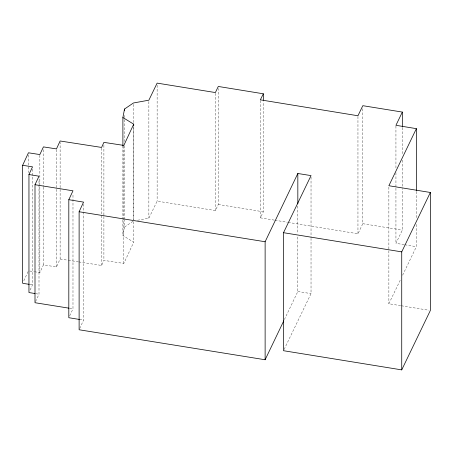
<?xml version="1.0" encoding="UTF-8"?>
<svg xmlns="http://www.w3.org/2000/svg" width="453" height="453" viewBox="0 0 453 453"><rect width="100%" height="100%" fill="white"/><g stroke="black" fill="none" stroke-linecap="round" stroke-linejoin="round"><path stroke-width="0.34" stroke-dasharray="2.27 1.7" d="M78.788 261.902L101.602 265.447L103.901 260.379L123.828 263.431L133.714 242.185L122.893 235.549L124.513 227.044L124.513 219.977M79.705 328.476L83.55 320.124L83.55 204.229M34.485 271.743L39.853 272.576L43.431 264.903L56.466 266.919L60.124 259.003L60.124 142.406M23.811 280.798L28.443 270.803M30.147 289.982L32.531 284.869L32.531 168.975M69.705 315.809L72.984 308.816L72.984 193.629M35.572 301.5L39.003 294.212L39.003 179.026M137.474 220.26L148.867 218.193L157.129 201.126L215.385 210.571L218.284 204.473L218.284 88.578M284.382 319.569L297.831 291.505L297.831 236.387M284.127 349.439L311.03 293.618L311.03 238.499M288.238 222.4L357.955 233.776L362.813 223.697L362.813 107.808M400.622 305.656L388.872 303.748L400.792 279.008M402.626 275.203L416.381 246.664L416.381 223.34M404.116 244.654L395.939 243.318L402.332 230.09L402.332 189.105M274.297 220.124L260.356 217.848L263.335 211.8L263.335 101.563M124.513 227.044L133.454 220.996M29.785 271.013L33.811 271.636M60.124 259.003L67.729 260.186M68.42 260.294L78.097 261.794M297.831 291.505L311.03 293.618M29.898 284.45L32.531 284.869M362.813 223.697L402.332 230.09M69.535 308.261L72.984 308.816M218.284 204.473L263.335 211.8M274.994 220.237L287.542 222.287M404.801 244.767L416.381 246.664M401.318 305.769L428.968 310.26M79.53 319.467L83.55 320.124M35.657 293.652L39.003 294.212M416.381 191.54L416.381 219.105M402.332 127.627L402.332 155.186M402.332 160.13L402.332 188.397M395.939 126.013L395.939 168.414M395.939 172.65L395.939 187.491M395.939 188.199L395.939 243.318M388.872 187.151L388.872 250.045M388.872 250.747L388.872 303.748M357.955 116.472L357.955 233.776M311.03 177.021L311.03 237.791M297.831 206.002L297.831 233.561M260.356 100.543L260.356 217.848M215.385 93.261L215.385 210.571M157.129 85.238L157.129 201.126M148.867 101.591L148.867 218.193M133.714 126.296L133.714 220.99M133.714 221.693L133.714 242.185M133.454 104.394L133.454 122.769M133.454 127.712L133.454 219.58M124.513 115.39L124.513 118.924M124.513 119.632L124.513 141.534M124.513 145.775L124.513 219.269M123.828 146.121L123.828 263.431M122.893 145.804L122.893 219.297M122.893 220.005L122.893 235.549M103.901 145.192L103.901 215.86M103.901 216.568L103.901 260.379M101.602 148.142L101.602 265.447M56.466 149.615L56.466 266.919M43.431 149.716L43.431 186.466M43.431 187.174L43.431 264.903M39.853 155.266L39.853 272.576M28.443 154.915L28.443 172.582"/><path stroke-width="0.68" d="M122.893 145.804L122.893 117.537L124.513 109.031L133.454 102.978L148.867 100.181L157.129 83.114L215.385 92.559L218.284 86.461L263.335 93.788L263.335 100.147M283.771 320.849L265.124 359.756L79.116 329.761L79.116 211.749L83.55 202.112L68.811 199.699L68.811 317.712L79.53 319.467M29.235 284.342L22.65 283.295L22.65 165.283L28.443 152.791L39.853 154.564L43.431 146.891L56.466 148.907L60.124 140.991L101.602 147.435L103.901 142.367L123.828 145.413L133.714 124.173L122.893 117.537M34.983 293.544L28.952 292.536L28.952 174.524L32.531 166.857L22.65 165.283M68.811 199.699L72.984 190.804L35 184.705L35 302.717L68.845 308.148M35 184.705L39.003 176.2L28.952 174.524M265.124 359.756L265.124 241.743L297.831 173.493L311.03 175.605L283.516 232.695L283.516 350.707L401.732 369.886L430.35 310.486L430.35 192.474L388.872 185.736L416.381 128.652L395.939 125.305L402.332 112.078L362.813 105.685L357.955 115.764L260.356 99.836L263.335 93.788M401.732 369.886L401.732 251.874L430.35 192.474M79.116 211.749L265.124 241.743M283.516 232.695L401.732 251.874M416.381 128.652L416.381 190.838M402.332 112.078L402.332 126.919M297.831 173.493L297.831 203.878M133.714 124.173L133.714 125.589M124.513 109.031L124.513 110.441"/></g></svg>
